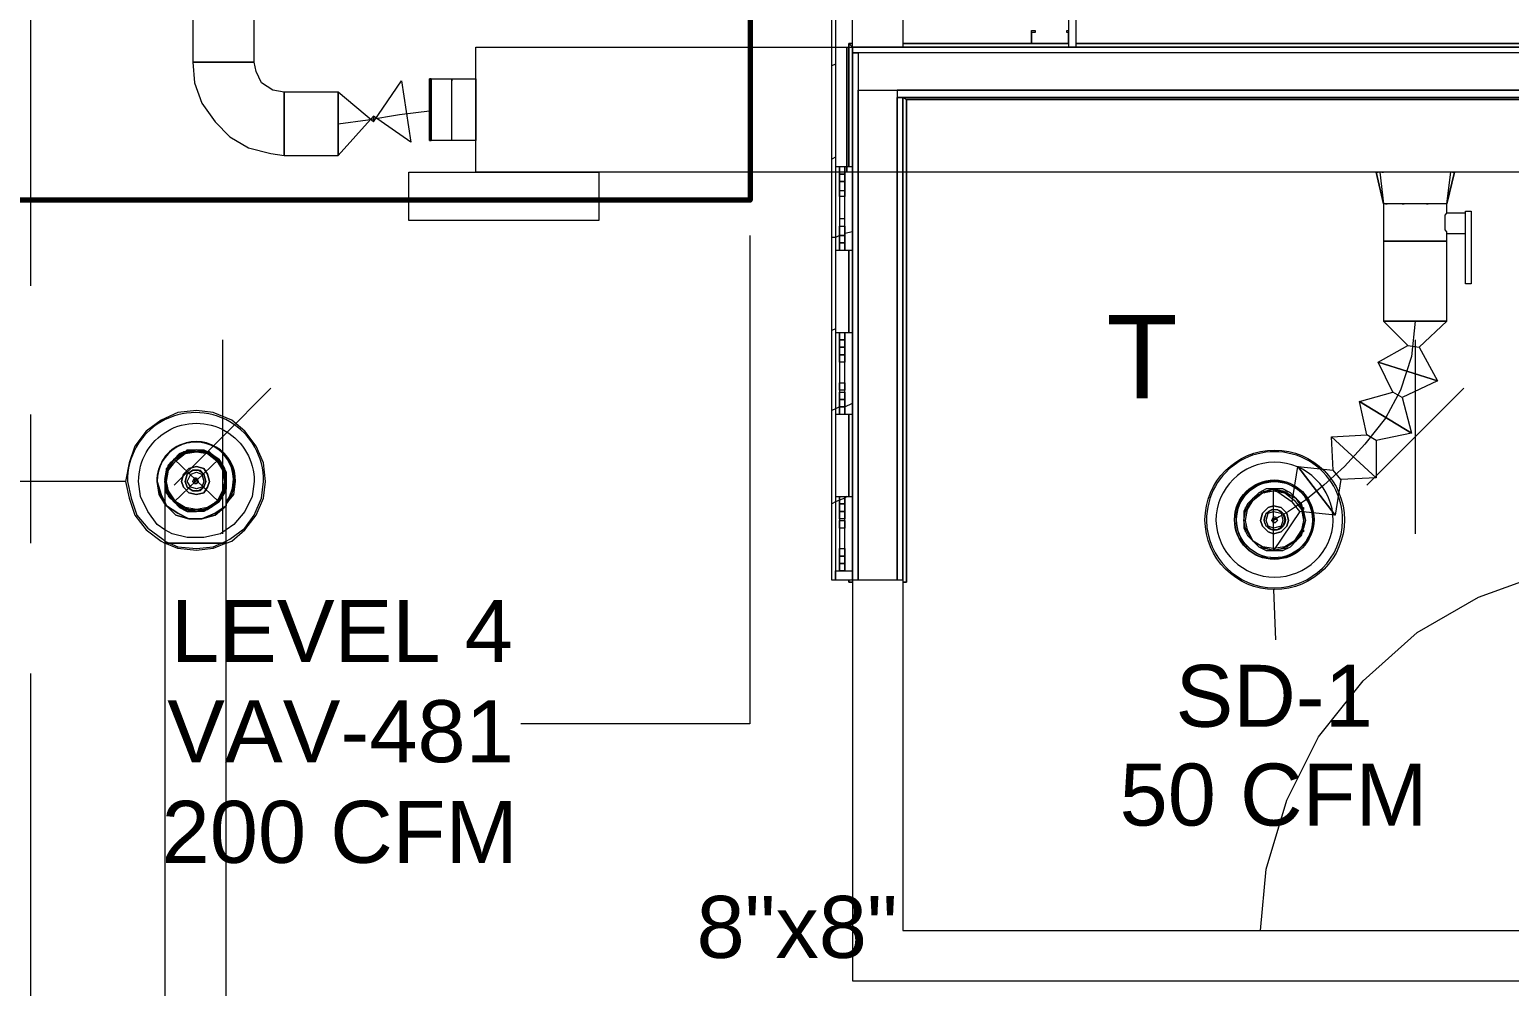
# Model space of a CAD drawing. Header units: metres. Extents: x 29 to 268, y -7 to 151.
# Drawn here: x 74.305 to 77.944, y 12.165 to 14.518 of the extents above; entities that cross this region are included whole.
import ezdxf

# ---------------------------------------------------------------- set-up
doc = ezdxf.new("R2010")
doc.units = ezdxf.units.M
doc.layers.add('HVAC - Ductos', color=5, linetype='Continuous', lineweight=50)
doc.layers.add('PDF2_Geometry', color=7, linetype='Continuous', true_color=0xaaaaaa)
doc.layers.add('PDF2_Text', color=7, linetype='Continuous')
doc.styles.add('PDF Helvetica', font='')
doc.styles.get('PDF Helvetica').set_extended_font_data('Helvetica')

msp = doc.modelspace()

# ---------------------------------------------------------------- linework, layer by layer
at = {"layer": 'HVAC - Ductos', "lineweight": 0}
for points in [[(74.8568, 15.1757), (74.8522, 15.1757), (74.8477, 15.1757), (74.8339, 15.1757), (74.8155, 15.1757), (74.7972, 15.1757), (74.7789, 15.1757), (74.7606, 15.1757), (74.7422, 15.1757), (74.7239, 15.1757), (74.7147, 15.1757), (74.7056, 15.1757), (74.7056, 14.4377), (74.7147, 14.4377), (74.7239, 14.4377), (74.7422, 14.4377), (74.7606, 14.4377), (74.7789, 14.4377), (74.7972, 14.4377), (74.8155, 14.4377), (74.8339, 14.4377), (74.8477, 14.4377), (74.8522, 14.4377), (74.8568, 14.4377)], [(75.4023, 14.4744), (76.3143, 14.4744), (76.3143, 14.1673), (75.4023, 14.1673)], [(78.7481, 14.4744), (78.7206, 14.4744), (78.7206, 14.1673), (76.3143, 14.1673), (76.3143, 14.4744), (78.7206, 14.4744), (78.7206, 14.1673), (78.7481, 14.1673)], [(74.9302, 14.2085), (74.9302, 14.2131), (74.9302, 14.2223), (74.9302, 14.2315), (74.9302, 14.2498), (74.9302, 14.2681), (74.9302, 14.2865), (74.9302, 14.3048), (74.9302, 14.3231), (74.9302, 14.3415), (74.9302, 14.3553), (74.9302, 14.3598), (74.9302, 14.3644), (74.9027, 14.369), (74.8752, 14.3873), (74.8614, 14.4148), (74.8568, 14.4377), (74.8522, 14.4377), (74.8477, 14.4377), (74.8339, 14.4377), (74.8155, 14.4377), (74.7972, 14.4377), (74.7789, 14.4377), (74.7606, 14.4377), (74.7422, 14.4377), (74.7239, 14.4377), (74.7147, 14.4377), (74.7056, 14.4377), (74.7101, 14.3873), (74.7285, 14.3369), (74.7606, 14.2911), (74.7972, 14.2544), (74.8431, 14.2269), (74.8981, 14.2131)], [(75.3427, 14.2453), (75.2922, 14.2453), (75.2922, 14.2498), (75.2922, 14.2681), (75.2922, 14.2911), (75.2922, 14.3185), (75.2922, 14.3507), (75.2922, 14.3735), (75.2922, 14.3873), (75.2922, 14.3965), (75.2877, 14.3965), (75.2877, 14.3919), (75.2877, 14.3735), (75.2877, 14.3507), (75.2877, 14.3185), (75.2877, 14.2911), (75.2877, 14.2681), (75.2877, 14.2498), (75.2877, 14.2453), (75.2922, 14.2453), (75.2922, 14.2498), (75.2922, 14.2681), (75.2922, 14.2911), (75.2922, 14.3185), (75.2922, 14.3507), (75.2922, 14.3735), (75.2922, 14.3873), (75.2922, 14.3965), (75.3427, 14.3965), (75.4023, 14.3965), (75.4023, 14.3873), (75.4023, 14.3781), (75.4023, 14.369), (75.4023, 14.3553), (75.4023, 14.3369), (75.4023, 14.3185), (75.4023, 14.3003), (75.4023, 14.2819), (75.4023, 14.2681), (75.4023, 14.2544), (75.4023, 14.2453)], [(75.2922, 14.3965), (75.2922, 14.3919), (75.2922, 14.3827), (75.2922, 14.3735), (75.2922, 14.3598), (75.2922, 14.3415), (75.2922, 14.3185), (75.2922, 14.3003), (75.2922, 14.2819), (75.2922, 14.2681), (75.2922, 14.2544), (75.2922, 14.2498), (75.2922, 14.2453), (75.2922, 14.2498), (75.2922, 14.2544), (75.2922, 14.2681), (75.2922, 14.2819), (75.2922, 14.3003), (75.2922, 14.3185), (75.2922, 14.3415), (75.2922, 14.3598), (75.2922, 14.3735), (75.2922, 14.3827), (75.2922, 14.3919)], [(75.0631, 14.3644), (75.0631, 14.3598), (75.0631, 14.3553), (75.0631, 14.3415), (75.0631, 14.3231), (75.0631, 14.3048), (75.0631, 14.2865), (75.0631, 14.2681), (75.0631, 14.2498), (75.0631, 14.2315), (75.0631, 14.2223), (75.0631, 14.2131), (75.0631, 14.2085), (75.0631, 14.2131), (75.0631, 14.2223), (75.0631, 14.2315), (75.0631, 14.2498), (75.0631, 14.2681), (75.0631, 14.2865), (75.0631, 14.3048), (75.0631, 14.3231), (75.0631, 14.3415), (75.0631, 14.3553), (75.0631, 14.3598)], [(75.2372, 14.0481), (75.2372, 14.1673), (75.7048, 14.1673), (75.7048, 14.0481)], [(77.6206, 14.1673), (77.616, 14.1673)], [(77.6389, 14.0894), (77.6435, 14.0894)], [(77.6802, 14.0894), (77.6847, 14.0894)], [(77.7397, 14.0894), (77.7443, 14.0894)], [(77.8497, 13.8923), (77.836, 13.8923), (77.836, 14.0711), (77.8497, 14.0711)], [(77.6343, 13.8007), (77.6389, 13.8007), (77.6481, 13.8007), (77.6573, 13.8007), (77.6756, 13.8007), (77.6939, 13.8007), (77.7123, 13.8007), (77.7306, 13.8007), (77.7489, 13.8007), (77.7673, 13.8007), (77.7765, 13.8007), (77.7856, 13.8007), (77.7902, 13.8007), (77.7856, 13.8007), (77.7765, 13.8007), (77.7673, 13.8007), (77.7489, 13.8007), (77.7306, 13.8007), (77.7123, 13.8007), (77.6939, 13.8007), (77.6756, 13.8007), (77.6573, 13.8007), (77.6481, 13.8007), (77.6389, 13.8007)], [(74.7789, 13.3835), (74.7652, 13.3561), (74.7422, 13.3423), (74.7147, 13.3377), (74.6872, 13.3423), (74.6643, 13.3561), (74.646, 13.3835), (74.6414, 13.4065), (74.646, 13.434), (74.6643, 13.4569), (74.6872, 13.4752), (74.7147, 13.4798), (74.7422, 13.4752), (74.7652, 13.4569), (74.7789, 13.434), (74.7835, 13.4065)], [(74.7468, 13.4752), (74.7422, 13.4798), (74.7377, 13.4798), (74.7422, 13.4798)], [(74.6827, 13.4248), (74.6781, 13.4065), (74.6827, 13.4248), (74.6964, 13.4386), (74.7147, 13.4431), (74.7331, 13.4386), (74.7422, 13.4248), (74.7468, 13.4065), (74.7422, 13.4248), (74.7331, 13.4386), (74.7147, 13.4431), (74.6964, 13.4386)], [(74.6918, 13.4248), (74.6872, 13.4065), (74.6918, 13.4248), (74.7056, 13.434), (74.7239, 13.434), (74.7331, 13.4248), (74.7377, 13.4065), (74.7331, 13.4248), (74.7193, 13.434), (74.7056, 13.434)], [(74.7285, 13.3927), (74.7147, 13.3881), (74.701, 13.3927), (74.6918, 13.4065), (74.701, 13.4248), (74.7147, 13.4294), (74.7285, 13.4248), (74.7331, 13.4065)], [(74.6185, 13.4065), (74.6231, 13.3744), (74.6368, 13.3515), (74.6231, 13.3744)], [(74.7422, 13.3927), (74.7468, 13.4065), (74.7422, 13.3927), (74.7331, 13.3789), (74.7147, 13.3744), (74.6964, 13.3789), (74.6827, 13.3927), (74.6781, 13.4065), (74.6827, 13.3927), (74.6964, 13.3789), (74.7147, 13.3744), (74.7331, 13.3789)], [(74.7331, 13.3927), (74.7377, 13.4065), (74.7331, 13.3927), (74.7239, 13.3835), (74.7056, 13.3835), (74.6918, 13.3927), (74.6872, 13.4065), (74.6918, 13.3927), (74.7056, 13.3835), (74.7193, 13.3835)], [(74.7147, 13.4019), (74.7193, 13.4065), (74.7147, 13.4019), (74.7101, 13.4019), (74.7056, 13.4065), (74.7101, 13.4157), (74.7147, 13.4157), (74.7193, 13.4065), (74.7147, 13.4111), (74.7101, 13.4111), (74.7101, 13.4065), (74.7101, 13.4019)], [(74.6414, 13.3469), (74.6689, 13.3285), (74.6964, 13.3148), (74.7285, 13.3148), (74.7606, 13.3285), (74.7881, 13.3469), (74.7606, 13.3239), (74.7285, 13.3148), (74.6964, 13.3148), (74.6643, 13.3239), (74.6414, 13.3469), (74.6368, 13.3515), (74.6414, 13.3469), (74.6368, 13.3561)], [(74.7698, 13.3561), (74.7422, 13.3377), (74.7147, 13.3331), (74.6827, 13.3377), (74.6597, 13.3561), (74.6414, 13.3789), (74.6597, 13.3561), (74.6827, 13.3377), (74.7147, 13.3331), (74.7422, 13.3377), (74.7698, 13.3561), (74.7835, 13.3789)], [(74.7881, 13.3561), (74.7881, 13.3469), (74.7606, 13.3285), (74.7285, 13.3148), (74.6964, 13.3148), (74.6689, 13.3285), (74.6414, 13.3469), (74.6643, 13.3239), (74.6964, 13.3148), (74.7285, 13.3148), (74.7606, 13.3239), (74.7881, 13.3469), (74.7881, 13.3515), (74.7881, 13.3469)], [(74.6735, 13.3423), (74.6918, 13.3331), (74.7147, 13.3331), (74.6872, 13.3377), (74.6827, 13.3377), (74.6827, 13.3423), (74.6597, 13.3561)], [(77.2951, 13.3102), (77.2997, 13.3377), (77.3135, 13.3607), (77.3364, 13.3789), (77.3639, 13.3835), (77.3914, 13.3789), (77.4143, 13.3607), (77.4327, 13.3377), (77.4373, 13.3102), (77.4327, 13.2873), (77.4143, 13.2598), (77.3914, 13.2461), (77.3639, 13.2415), (77.3364, 13.2461), (77.3135, 13.2598), (77.2997, 13.2873)], [(77.4006, 13.3102), (77.396, 13.3285), (77.3823, 13.3423), (77.3639, 13.3469), (77.3502, 13.3423), (77.3364, 13.3285), (77.3319, 13.3102), (77.3364, 13.3285), (77.3502, 13.3423), (77.3639, 13.3469), (77.3823, 13.3423), (77.396, 13.3285)], [(77.341, 13.3102), (77.3456, 13.3285), (77.3593, 13.3377), (77.3731, 13.3377), (77.3869, 13.3285), (77.3914, 13.3102), (77.3869, 13.2965), (77.3731, 13.2873), (77.3593, 13.2873), (77.3456, 13.2965)], [(77.3456, 13.3102), (77.3502, 13.3285), (77.3639, 13.3331), (77.3823, 13.3285), (77.3869, 13.3102), (77.3823, 13.2965), (77.3639, 13.2919), (77.3502, 13.2965)], [(77.3319, 13.3102), (77.3364, 13.2965), (77.3502, 13.2827), (77.3639, 13.2781), (77.3823, 13.2827), (77.396, 13.2965), (77.4006, 13.3102), (77.396, 13.2965), (77.3823, 13.2827), (77.3639, 13.2781), (77.3502, 13.2827), (77.3364, 13.2965)], [(77.3731, 13.3102), (77.3685, 13.3148), (77.3639, 13.3148), (77.3593, 13.3102), (77.3639, 13.3194), (77.3685, 13.3194)], [(77.3593, 13.3102), (77.3639, 13.3057), (77.3685, 13.3057), (77.3731, 13.3102), (77.3685, 13.3057), (77.3639, 13.3057)]]:
    msp.add_lwpolyline(points, close=True, dxfattribs=at)
for points in [[(75.1502, 14.2911), (75.2189, 14.3919), (75.2418, 14.2407), (75.1502, 14.3048), (75.1502, 14.2911), (75.0631, 14.3644), (74.9302, 14.3644), (74.9302, 14.3598), (74.9302, 14.3553), (74.9302, 14.3415), (74.9302, 14.3231), (74.9302, 14.3048), (74.9302, 14.2865), (74.9302, 14.2681), (74.9302, 14.2498), (74.9302, 14.2315), (74.9302, 14.2223), (74.9302, 14.2131), (74.9302, 14.2085), (75.0631, 14.2085), (75.0631, 14.3644), (75.0631, 14.2085), (75.1502, 14.3048)], [(75.2877, 14.2453), (75.2877, 14.2498), (75.2877, 14.2681), (75.2877, 14.2911), (75.2877, 14.3185), (75.2877, 14.3507), (75.2877, 14.3735), (75.2877, 14.3919), (75.2877, 14.3965)], [(75.3427, 14.2453), (75.3427, 14.2544), (75.3427, 14.2681), (75.3427, 14.2819), (75.3427, 14.3003), (75.3427, 14.3185), (75.3427, 14.3415), (75.3427, 14.3598), (75.3427, 14.3735), (75.3427, 14.3873), (75.3427, 14.3919), (75.3427, 14.3965), (75.3427, 14.3919)], [(75.3427, 14.2681), (75.3427, 14.2819), (75.3427, 14.3003), (75.3427, 14.3185), (75.3427, 14.3415), (75.3427, 14.3598), (75.3427, 14.3735)], [(75.0631, 14.2865), (75.1364, 14.2957), (75.2143, 14.3094), (75.2877, 14.3185)], [(77.616, 14.1673), (77.6343, 14.0894), (77.616, 14.1673)], [(77.6619, 14.1673), (77.6573, 14.1673), (77.6389, 14.1673), (77.6298, 14.1673), (77.6252, 14.1673), (77.6343, 14.0894)], [(77.6298, 14.1673), (77.6343, 14.1673)], [(77.8039, 14.1673), (77.8085, 14.1673), (77.7902, 14.0894), (77.7856, 14.0894), (77.781, 14.0894), (77.7765, 14.0894), (77.7673, 14.0894), (77.7489, 14.0894), (77.7306, 14.0894), (77.7123, 14.0894), (77.6939, 14.0894), (77.6756, 14.0894), (77.6573, 14.0894), (77.6481, 14.0894), (77.6435, 14.0894), (77.6389, 14.0894), (77.6343, 14.0894), (77.6343, 13.9977), (77.6389, 13.9977), (77.6481, 13.9977), (77.6573, 13.9977), (77.6756, 13.9977), (77.6939, 13.9977), (77.7123, 13.9977), (77.7306, 13.9977), (77.7489, 13.9977), (77.7673, 13.9977), (77.7765, 13.9977), (77.7856, 13.9977), (77.7902, 13.9977), (77.7902, 14.0161), (77.836, 14.0161)], [(77.6939, 14.1673), (77.6893, 14.1673), (77.6802, 14.1673), (77.671, 14.1673), (77.6664, 14.1673)], [(77.726, 14.1673), (77.6985, 14.1673)], [(77.7902, 14.0894), (77.8085, 14.1673), (77.8039, 14.1673), (77.7948, 14.1673), (77.7856, 14.1673), (77.7673, 14.1673), (77.7581, 14.1673), (77.7535, 14.1673), (77.7443, 14.1673), (77.7352, 14.1673), (77.7306, 14.1673)], [(77.836, 14.0207), (77.836, 14.0252), (77.836, 14.0298), (77.836, 14.0389), (77.836, 14.0435), (77.836, 14.0481), (77.836, 14.0573), (77.836, 14.0619), (77.836, 14.0665), (77.7902, 14.0665), (77.7902, 14.0894), (77.7994, 14.1673)], [(77.7902, 14.0161), (77.7902, 14.0207), (77.7856, 14.0252), (77.7856, 14.0298), (77.7856, 14.0389), (77.7856, 14.0481), (77.7856, 14.0573), (77.7856, 14.0619), (77.7902, 14.0665)], [(76.076, 14.0115), (76.076, 12.8106), (75.5123, 12.8106)], [(77.7215, 13.7365), (77.7673, 13.6539), (77.6206, 13.6998), (77.6939, 13.7411), (77.7215, 13.7365), (77.7902, 13.8007), (77.7902, 13.9977), (77.7856, 13.9977), (77.7765, 13.9977), (77.7673, 13.9977), (77.7489, 13.9977), (77.7306, 13.9977), (77.7123, 13.9977), (77.6939, 13.9977), (77.6756, 13.9977), (77.6573, 13.9977), (77.6481, 13.9977), (77.6389, 13.9977), (77.6343, 13.9977), (77.6343, 13.8007), (77.7902, 13.8007), (77.6343, 13.8007), (77.6939, 13.7411)], [(77.7123, 13.8007), (77.7031, 13.7136), (77.6756, 13.6311), (77.6389, 13.5623), (77.5885, 13.4981), (77.5381, 13.4431), (77.4877, 13.3973), (77.4419, 13.3607), (77.4006, 13.3331), (77.3777, 13.3194), (77.3639, 13.3102)], [(74.7789, 13.7548), (74.7789, 13.5165), (74.7789, 13.2781)], [(77.7123, 13.7548), (77.7123, 13.5165), (77.7123, 13.2781)], [(77.6802, 13.6127), (77.7031, 13.5257), (77.5747, 13.6035), (77.6573, 13.6265), (77.6206, 13.6998), (77.7673, 13.6539), (77.6802, 13.6127), (77.6573, 13.6265)], [(74.8981, 13.6357), (74.7789, 13.5165), (74.6597, 13.3973)], [(77.8315, 13.6357), (77.7123, 13.5165), (77.5931, 13.3973)], [(74.7881, 11.9719), (74.7881, 13.2552), (74.8018, 13.2598), (74.8339, 13.2873), (74.8614, 13.3239), (74.8798, 13.3652), (74.8843, 13.4065), (74.8798, 13.4523), (74.8614, 13.4935), (74.8339, 13.5302), (74.8018, 13.5577), (74.756, 13.5761), (74.7147, 13.5807), (74.6689, 13.5761), (74.6277, 13.5577), (74.591, 13.5302), (74.5635, 13.4935), (74.5497, 13.4523), (74.5405, 13.4065), (74.5497, 13.3652), (74.5635, 13.3239), (74.591, 13.2873), (74.6277, 13.2598), (74.6368, 13.2552), (74.6368, 11.9719)], [(77.616, 13.5073), (77.616, 13.4157), (77.506, 13.5165), (77.5931, 13.5211), (77.5747, 13.6035), (77.7031, 13.5257), (77.616, 13.5073), (77.5931, 13.5211)], [(77.5289, 13.4111), (77.5152, 13.3239), (77.4235, 13.4431), (77.5106, 13.434), (77.506, 13.5165), (77.616, 13.4157), (77.5289, 13.4111), (77.5106, 13.434)], [(74.6368, 13.4065), (74.6368, 13.4019), (74.6414, 13.3881), (74.646, 13.3698), (74.6597, 13.3561), (74.6506, 13.3698), (74.6414, 13.3881), (74.6414, 13.4065), (74.6414, 13.4294), (74.6506, 13.4477), (74.6597, 13.4615), (74.6414, 13.4386), (74.6368, 13.4065), (74.6414, 13.4294), (74.646, 13.4477), (74.6597, 13.4615), (74.6781, 13.4752), (74.6964, 13.4844), (74.7147, 13.4844), (74.6964, 13.4798), (74.6781, 13.4707), (74.6597, 13.4615), (74.6827, 13.4798), (74.6872, 13.4798), (74.7147, 13.4844), (74.7377, 13.4798)], [(74.6368, 13.4111), (74.6414, 13.434), (74.646, 13.4386), (74.6597, 13.4615), (74.6827, 13.4752), (74.6597, 13.4615), (74.646, 13.4386)], [(74.6827, 13.4798), (74.7147, 13.4844), (74.7331, 13.4844), (74.7514, 13.4752), (74.7698, 13.4615), (74.7789, 13.4477), (74.7881, 13.4294), (74.7881, 13.4065), (74.7835, 13.3881), (74.7789, 13.3698), (74.7652, 13.3561), (74.7514, 13.3469), (74.7331, 13.3377), (74.7147, 13.3331), (74.6964, 13.3377), (74.6781, 13.3469), (74.6597, 13.3561), (74.646, 13.3789), (74.6414, 13.3789), (74.6414, 13.3835)], [(74.646, 13.4386), (74.6414, 13.4386), (74.6414, 13.434), (74.6414, 13.4386), (74.646, 13.4386), (74.646, 13.4477), (74.6597, 13.4615), (74.6735, 13.4752), (74.6827, 13.4798)], [(74.6872, 13.4798), (74.6827, 13.4798), (74.6827, 13.4752), (74.6827, 13.4798), (74.6872, 13.4798), (74.6918, 13.4844), (74.7147, 13.4844), (74.7331, 13.4844), (74.7422, 13.4798)], [(74.6872, 13.4752), (74.7147, 13.4844), (74.7377, 13.4752)], [(74.7468, 13.4798), (74.7422, 13.4798), (74.7147, 13.4844), (74.7331, 13.4798), (74.7514, 13.4707), (74.7652, 13.4615), (74.7789, 13.4477), (74.7835, 13.4294), (74.7881, 13.4065), (74.7881, 13.4019), (74.7881, 13.3881), (74.7789, 13.3698), (74.7698, 13.3561), (74.7514, 13.3423), (74.7331, 13.3331), (74.7147, 13.3331), (74.7377, 13.3377), (74.7422, 13.3377), (74.7468, 13.3423), (74.7652, 13.3561), (74.7789, 13.3789)], [(74.7698, 13.4615), (74.7835, 13.4386), (74.7698, 13.4615), (74.7422, 13.4798)], [(74.7468, 13.4798), (74.7514, 13.4752), (74.7698, 13.4615), (74.7789, 13.4477), (74.7835, 13.4386), (74.7835, 13.434), (74.7881, 13.4294), (74.7881, 13.4065), (74.7881, 13.4019)], [(74.7652, 13.4615), (74.7468, 13.4752), (74.7652, 13.4615), (74.7789, 13.4386)], [(74.6414, 13.434), (74.6414, 13.4294), (74.6368, 13.4065), (74.6368, 13.4019)], [(74.646, 13.3835), (74.6414, 13.4065), (74.646, 13.434)], [(74.7881, 13.4065), (74.7835, 13.4386), (74.7835, 13.434), (74.7881, 13.4065), (74.7835, 13.3835), (74.7835, 13.3789), (74.7881, 13.4065), (74.7835, 13.3789)], [(74.7835, 13.4386), (74.7835, 13.434)], [(74.7835, 13.434), (74.7881, 13.4111)], [(77.4281, 13.3331), (77.3639, 13.2369), (77.3639, 13.3881), (77.4097, 13.3561), (77.4235, 13.4431), (77.5152, 13.3239), (77.4281, 13.3331), (77.4097, 13.3561)], [(74.5405, 13.4065), (74.1877, 13.4065)], [(74.6368, 13.4065), (74.6368, 13.4065)], [(74.6368, 13.4065), (74.6414, 13.3789), (74.6368, 13.4065)], [(74.6368, 13.4065), (74.6368, 13.4019), (74.6368, 13.3835), (74.6368, 13.3561), (74.6368, 13.3194), (74.6368, 13.2735), (74.6368, 13.2552), (74.6414, 13.2552), (74.646, 13.2552), (74.6597, 13.2552), (74.6781, 13.2552), (74.6964, 13.2552), (74.7147, 13.2552), (74.7331, 13.2552), (74.7514, 13.2552), (74.7698, 13.2552), (74.7789, 13.2552), (74.7881, 13.2552), (74.7881, 13.3011), (74.7881, 13.3377), (74.7881, 13.3744), (74.7881, 13.3973), (74.7881, 13.4065)], [(74.7881, 13.4065), (74.7881, 13.4065)], [(74.7835, 13.3789), (74.7835, 13.3789)], [(77.4327, 13.3377), (77.4419, 13.3102), (77.4373, 13.3331), (77.4327, 13.3515), (77.4189, 13.3652), (77.4052, 13.3789), (77.3869, 13.3881), (77.3639, 13.3881), (77.3456, 13.3881), (77.3273, 13.3789), (77.3135, 13.3652), (77.2997, 13.3515), (77.2906, 13.3331), (77.2906, 13.3102), (77.2906, 13.2919), (77.2997, 13.2735), (77.3135, 13.2598), (77.3273, 13.2461), (77.3456, 13.2369), (77.3639, 13.2369), (77.3869, 13.2369), (77.4052, 13.2461), (77.4189, 13.2598), (77.4327, 13.2735), (77.4373, 13.2919), (77.4419, 13.3102), (77.4373, 13.2919), (77.4281, 13.2735), (77.4189, 13.2598), (77.4006, 13.2507), (77.3869, 13.2415), (77.3639, 13.2369), (77.3456, 13.2415), (77.3273, 13.2507), (77.3135, 13.2598), (77.3043, 13.2735), (77.2951, 13.2919), (77.2906, 13.3102), (77.2951, 13.3331), (77.3043, 13.3515), (77.3135, 13.3652), (77.3273, 13.3744), (77.3456, 13.3835), (77.3639, 13.3881), (77.3869, 13.3835), (77.4006, 13.3744), (77.4189, 13.3652), (77.4281, 13.3515), (77.4373, 13.3331), (77.4419, 13.3102), (77.4327, 13.2873)], [(77.2997, 13.3423), (77.3135, 13.3652), (77.3364, 13.3789)], [(77.3319, 13.3789), (77.3364, 13.3835), (77.341, 13.3835)], [(77.341, 13.3789), (77.3639, 13.3881), (77.3914, 13.3789)], [(77.3914, 13.3835), (77.396, 13.3835), (77.396, 13.3789), (77.4189, 13.3652), (77.4327, 13.3423), (77.4373, 13.3423), (77.4373, 13.3377)], [(77.2951, 13.2827), (77.2951, 13.2873), (77.2906, 13.3102), (77.2951, 13.3377), (77.2951, 13.3423)], [(74.7881, 13.2873), (74.7744, 13.2781), (74.7331, 13.269), (74.6918, 13.269), (74.6552, 13.2781), (74.6368, 13.2873)], [(77.4373, 13.2873), (77.4373, 13.2827), (77.4327, 13.2827), (77.4189, 13.2598), (77.396, 13.2461), (77.396, 13.2415), (77.3914, 13.2415), (77.3639, 13.2369), (77.341, 13.2415), (77.3364, 13.2415), (77.3319, 13.2461)], [(74.6368, 13.2598), (74.6689, 13.2461), (74.7147, 13.2415), (74.756, 13.2461), (74.7881, 13.2598)], [(74.7881, 13.2552), (74.756, 13.2415), (74.7147, 13.2369), (74.6689, 13.2415), (74.6368, 13.2552)], [(74.7881, 13.2552), (74.7789, 13.2552), (74.7698, 13.2552), (74.7514, 13.2552), (74.7331, 13.2552), (74.7147, 13.2552), (74.6964, 13.2552), (74.6781, 13.2552), (74.6597, 13.2552), (74.646, 13.2552), (74.6414, 13.2552), (74.6368, 13.2552)], [(77.3364, 13.2461), (77.3135, 13.2598), (77.2997, 13.2827)], [(77.3639, 13.1407), (77.3685, 13.0169)]]:
    msp.add_lwpolyline(points, dxfattribs=at)
for points in [[(74.7881, 13.2598), (74.7972, 13.2644), (74.8339, 13.2919), (74.8568, 13.3239), (74.8752, 13.3652), (74.8798, 13.4065, 1.013591), (74.5451, 13.4065), (74.5543, 13.3652), (74.5681, 13.3239), (74.5956, 13.2919), (74.6322, 13.2644), (74.6368, 13.2598)], [(74.6368, 13.2873), (74.6185, 13.3011), (74.5956, 13.3331), (74.5772, 13.3698), (74.5727, 13.4065, -1.008105), (74.8568, 13.4065), (74.8522, 13.3698), (74.8339, 13.3331), (74.8064, 13.3011), (74.7881, 13.2873)]]:
    msp.add_lwpolyline(points, format="xyb", dxfattribs=at)
for points in [[(74.7881, 13.3515), (74.8064, 13.3744), (74.811, 13.4065, 1.017897), (74.6185, 13.4065), (74.6277, 13.3744), (74.6368, 13.3561, -1.403664), (74.8064, 13.4065), (74.8018, 13.3744), (74.7881, 13.3561, 1.40367), (74.6185, 13.4065, -1.419565)], [(77.5335, 13.3102, 1.013409), (77.1989, 13.3102, 0.986366)], [(77.5106, 13.3102, 0.994136), (77.2219, 13.3102, 0.962793)], [(77.4601, 13.3102, 1.010201), (77.2677, 13.3102, 0.971356)]]:
    msp.add_lwpolyline(points, format="xyb", close=True, dxfattribs=at)
at = {"layer": 'HVAC - Ductos', "color": 7, "lineweight": 0}
for centre, radius in [((77.3666, 13.3122), 0.1715), ((77.3655, 13.3125), 0.0978), ((77.3659, 13.3125), 0.0937), ((77.3665, 13.3125), 0.0937), ((77.3669, 13.3121), 0.0259)]:
    msp.add_circle(centre, radius, dxfattribs=at)
at = {"layer": 'PDF2_Geometry', "lineweight": 0}
for points in [[(80.3569, 18.2373), (80.3569, 14.4744), (80.3569, 14.4607), (80.3569, 13.1636), (80.3385, 13.1636), (80.3385, 14.4607), (80.3569, 14.4607), (76.3281, 14.4607), (76.3281, 14.4744), (76.3189, 14.4835), (76.3189, 14.1811), (76.3189, 14.4835), (76.3281, 14.4835), (76.3189, 14.4835), (76.3281, 14.4744), (76.3281, 18.2373)], [(76.4518, 18.2373), (76.4518, 14.4744), (80.2331, 14.4744), (80.3569, 14.4744), (76.3281, 14.4744), (76.4518, 14.4744), (76.8597, 14.4744), (76.8781, 14.4744), (79.8069, 14.4744), (76.8781, 14.4744), (76.8781, 18.2373)], [(76.8597, 18.2373), (76.8597, 14.4744), (76.4518, 14.4744), (80.2331, 14.4744), (79.8252, 14.4744), (79.8069, 14.4744), (79.8069, 18.2373)], [(74.3068, 15.1573), (74.3068, 13.8877)], [(80.3569, 14.1811), (80.3569, 14.4744), (80.3615, 14.4835), (80.3569, 14.4835), (80.3615, 14.4835), (80.3615, 14.1811), (80.3615, 14.4835), (80.3569, 14.4744), (76.3281, 14.4744), (76.3281, 13.1636), (76.3281, 14.4744), (76.3281, 13.1636), (76.3097, 13.1636), (76.296, 13.1636), (76.2777, 13.1636)], [(76.3281, 14.4744), (76.3281, 14.4744)], [(76.8597, 14.4835), (76.8597, 14.4835)], [(76.8597, 14.4835), (76.8597, 14.4835)], [(76.8597, 14.4835), (76.8597, 14.4835)], [(76.8597, 14.4835), (76.8597, 14.4835)], [(76.2868, 14.4331), (76.2777, 14.4285)], [(78.2943, 14.369), (76.4381, 14.369), (76.4381, 14.3507), (78.2943, 14.3507)], [(78.2806, 14.3507), (76.4518, 14.3507), (78.2347, 14.3507), (76.4518, 14.3507), (76.461, 14.3461), (76.461, 13.159), (76.4518, 13.159), (76.461, 13.159), (76.461, 14.3461), (78.2806, 14.3461), (76.461, 14.3461), (76.4518, 14.3507), (76.4518, 13.1636), (76.4518, 14.3507), (76.4518, 13.1636), (76.4381, 13.1636), (76.4381, 14.3507), (76.4518, 14.3507), (76.4518, 13.1636), (76.4518, 14.3507), (76.4518, 13.1636), (76.4518, 12.3019), (78.2806, 12.3019)], [(76.4381, 14.3507), (76.4381, 14.3507)], [(76.2868, 14.2039), (76.2777, 14.1994)], [(76.2868, 14.1811), (76.296, 14.1811), (76.296, 13.9748), (76.2868, 13.9748)], [(76.3097, 14.1215), (76.3097, 14.1077), (76.296, 14.1077), (76.296, 14.1215)], [(76.296, 14.0115), (76.296, 14.0344), (76.3097, 14.0344), (76.3097, 14.0527), (76.296, 14.0527), (76.296, 14.0344), (76.3097, 14.0344), (76.3097, 14.0115), (76.296, 14.0115), (76.3097, 14.0115), (76.3097, 13.9931), (76.296, 13.9931), (76.296, 14.0115), (76.2868, 14.0069), (76.2777, 14.0069)], [(76.3281, 14.0207), (76.3097, 14.0161)], [(76.2868, 13.7823), (76.2777, 13.7777)], [(76.2868, 13.7731), (76.296, 13.7731), (76.296, 13.5715), (76.2868, 13.5715)], [(76.3006, 13.5898), (76.296, 13.5898), (76.2868, 13.5852), (76.2777, 13.5807)], [(76.3097, 13.5898), (76.296, 13.5898), (76.3097, 13.5898), (76.3097, 13.6081), (76.296, 13.6081), (76.296, 13.5898), (76.296, 13.6081), (76.3097, 13.6081), (76.3097, 13.5898), (76.3281, 13.5989)], [(74.3068, 13.5715), (74.3068, 13.2552)], [(76.3143, 13.3698), (76.3097, 13.3652), (76.296, 13.3607), (76.2868, 13.3561), (76.2777, 13.3515)], [(76.2868, 13.3698), (76.296, 13.3698), (76.296, 13.1865), (76.296, 13.2048), (76.3097, 13.2048), (76.3097, 13.1865), (76.296, 13.1865), (76.3097, 13.1865), (76.3097, 13.3698), (76.3281, 13.3698), (76.3281, 13.1636), (76.3281, 12.3019), (76.3281, 12.1781), (80.2331, 12.1781)], [(76.2868, 13.1865), (76.3281, 13.1865)], [(76.2868, 13.1636), (76.2868, 13.1865)], [(76.3281, 13.1865), (76.3281, 13.1636)], [(77.3319, 12.3019), (77.3456, 12.4531), (77.396, 12.6227), (77.4739, 12.7785), (77.5839, 12.9161), (77.7169, 13.0352), (77.8681, 13.1223), (78.0331, 13.1819), (78.2073, 13.2048)], [(76.3281, 13.1636), (76.2868, 13.1636)], [(76.4518, 13.1636), (76.4518, 13.1636)], [(76.4518, 13.1636), (76.4518, 13.1636)], [(74.3068, 12.9343), (74.3068, 11.6648)]]:
    msp.add_lwpolyline(points, dxfattribs=at)
at = {"layer": 'PDF2_Geometry', "color": 232, "lineweight": 70, "true_color": 0xe91e64}
msp.add_lwpolyline([(74.0922, 15.0518), (76.0769, 15.0518), (76.0769, 14.0987), (74.0922, 14.0987)], close=True, dxfattribs=at)
at = {"layer": 'PDF2_Geometry', "lineweight": 0}
for points in [[(76.2868, 13.1636), (76.2777, 13.1636), (76.2777, 14.5523), (76.2868, 14.5523)], [(76.7773, 14.5157), (76.7773, 14.5111), (76.7681, 14.5111), (76.7681, 14.4835), (76.7727, 14.4835), (76.8597, 14.4835), (76.8597, 14.5111), (76.8552, 14.5111), (76.8552, 14.5157), (76.8597, 14.5157), (76.8597, 14.4835), (76.7727, 14.4835), (76.7681, 14.4835), (76.7681, 14.5157)], [(76.3281, 14.3507), (76.3281, 13.1636), (76.3281, 14.4744)], [(76.3281, 13.1636), (76.3281, 14.4607), (76.3418, 14.4607), (76.3418, 13.1636)], [(76.3418, 14.4607), (76.3418, 14.369), (80.3385, 14.369), (80.3385, 14.4607)], [(76.7727, 14.4835), (76.4518, 14.4835)], [(79.8069, 14.4835), (76.8781, 14.4835)], [(76.4381, 14.369), (76.4381, 13.1636), (76.3418, 13.1636), (76.3418, 14.369)], [(78.2943, 14.3507), (78.2806, 14.3507), (76.4518, 14.3507), (76.4381, 14.3507)], [(76.3097, 14.1811), (76.3097, 14.1627), (76.296, 14.1627), (76.296, 14.1811)], [(76.3097, 14.1444), (76.296, 14.1444), (76.296, 14.1627), (76.3097, 14.1627)], [(76.3281, 13.9748), (76.3097, 13.9748), (76.3097, 14.1811), (76.3281, 14.1811)], [(76.3097, 14.1215), (76.296, 14.1215), (76.296, 14.1444), (76.3097, 14.1444)], [(76.296, 13.9748), (76.296, 13.9931), (76.3097, 13.9931), (76.3097, 13.9748)], [(76.3189, 13.9748), (76.3189, 13.7731)], [(76.3097, 13.7731), (76.3097, 13.7548), (76.296, 13.7548), (76.296, 13.7731)], [(76.3281, 13.5715), (76.3097, 13.5715), (76.3097, 13.7731), (76.3281, 13.7731)], [(76.3097, 13.7365), (76.296, 13.7365), (76.296, 13.7548), (76.3097, 13.7548)], [(76.3097, 13.7181), (76.296, 13.7181), (76.296, 13.7365), (76.3097, 13.7365)], [(76.3097, 13.6998), (76.296, 13.6998), (76.296, 13.7181), (76.3097, 13.7181)], [(76.3097, 13.6311), (76.296, 13.6311), (76.296, 13.6494), (76.3097, 13.6494)], [(76.3097, 13.6081), (76.296, 13.6081), (76.296, 13.6265), (76.3097, 13.6265)], [(76.296, 13.5715), (76.296, 13.5898), (76.3097, 13.5898), (76.3097, 13.5715)], [(76.3189, 13.5715), (76.3189, 13.3698)], [(76.3097, 13.3698), (76.3097, 13.3515), (76.296, 13.3515), (76.296, 13.3698)], [(76.3097, 13.3331), (76.296, 13.3331), (76.296, 13.3515), (76.3097, 13.3515)], [(76.3097, 13.3148), (76.296, 13.3148), (76.296, 13.3331), (76.3097, 13.3331)], [(76.3097, 13.2919), (76.296, 13.2919), (76.296, 13.3102), (76.3097, 13.3102)], [(76.3097, 13.2231), (76.296, 13.2231), (76.296, 13.2415), (76.3097, 13.2415)], [(76.3097, 13.2048), (76.296, 13.2048), (76.296, 13.2231), (76.3097, 13.2231)], [(76.3189, 13.159), (76.3281, 13.159), (76.3189, 13.159), (76.3189, 13.1636)]]:
    msp.add_lwpolyline(points, close=True, dxfattribs=at)
at = {"layer": 'PDF2_Geometry', "color": 8, "lineweight": 0, "true_color": 0x808080}
msp.add_lwpolyline([(74.7744, 13.4523), (74.7377, 13.4798), (74.6918, 13.4798), (74.6506, 13.4523), (74.6368, 13.4065), (74.6506, 13.3652), (74.6918, 13.3377), (74.7377, 13.3377), (74.7744, 13.3652), (74.7881, 13.4065)], close=True, dxfattribs=at)
for points in [[(74.6597, 13.4615), (74.7698, 13.3561)], [(74.7698, 13.4615), (74.6597, 13.3561)]]:
    msp.add_lwpolyline(points, dxfattribs=at)

# ---------------------------------------------------------------- texts
at = {"layer": 'PDF2_Text', "lineweight": 0, "attachment_point": 4, "style": 'PDF Helvetica'}
for s, insert, char_height in [('T', (76.953, 13.7134), 0.2055), ('LEVEL 4', (74.6521, 13.0387), 0.15247), ('SD-1', (77.1226, 12.8783), 0.15247), ('VAV-481', (74.6429, 12.7912), 0.15247), ('50 CFM', (76.9851, 12.6354), 0.15247), ('200 CFM', (74.6292, 12.5437), 0.15247), ('8"x8"', (75.9447, 12.3099), 0.15247)]:
    msp.add_mtext(s, dxfattribs=dict(at, insert=insert, char_height=char_height))

doc.saveas('drawing.dxf')
